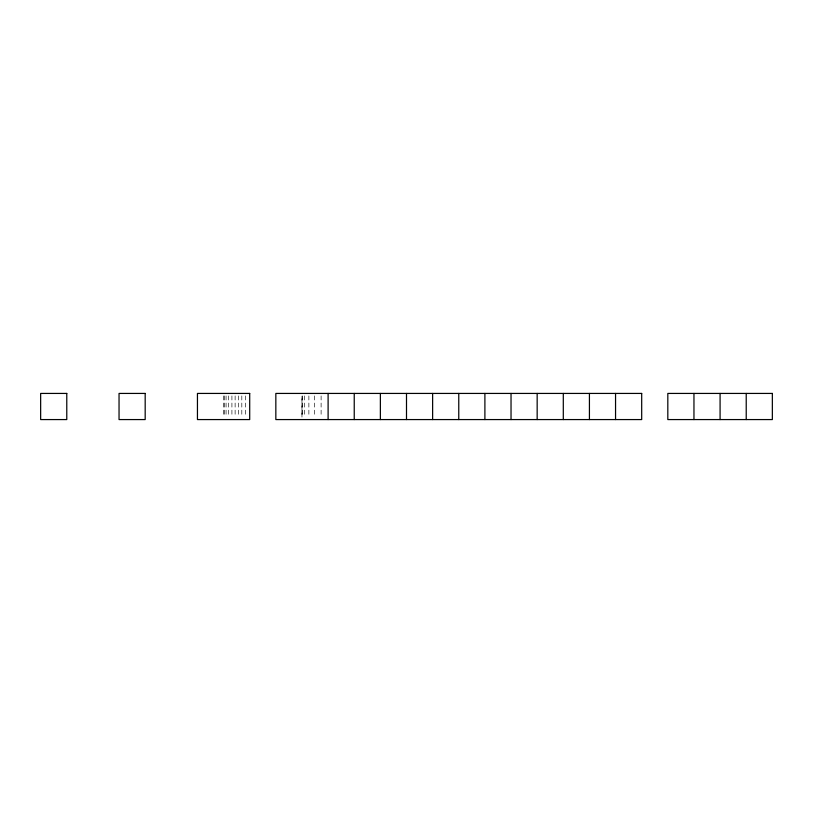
<?xml version="1.0" encoding="UTF-8"?>
<svg xmlns="http://www.w3.org/2000/svg" width="813" height="813" viewBox="0 0 813 813"><rect width="100%" height="100%" fill="white"/><g stroke="black" fill="none" stroke-linecap="round" stroke-linejoin="round"><path stroke-width="0.61" stroke-dasharray="4.07 3.05" d="M321.105 395.921L321.105 417.079M314.509 395.921L314.509 417.079M308.879 395.921L308.879 417.079M304.702 395.921L304.702 417.079M302.334 395.921L302.334 417.079M245.628 395.921L245.628 417.079M241.817 395.921L241.817 417.079M238.311 395.921L238.311 417.079M235.12 395.921L235.12 417.079M231.918 395.921L231.918 417.079M228.626 395.921L228.626 417.079M226.065 395.921L226.065 417.079M224.49 395.921L224.49 417.079M223.575 395.921L223.555 417.079M301.969 417.079L301.969 395.921L301.897 417.079"/><path stroke-width="1.22" d="M746.222 393.431L746.222 419.569M720.084 393.431L720.084 419.569M693.956 393.431L693.956 419.569M615.553 393.431L615.553 419.569M589.425 393.431L589.425 419.569M563.297 393.431L563.297 419.569M537.159 393.431L537.159 419.569M511.031 393.431L511.031 419.569M484.894 393.431L484.894 419.569M458.766 393.431L458.766 419.569M432.628 393.431L432.628 419.569M406.5 393.431L406.5 419.569M380.372 393.431L380.372 419.569M354.234 393.431L354.234 419.569M328.106 393.431L328.106 419.569M66.778 393.431L40.65 393.431L40.65 419.569L66.778 419.569L66.778 393.431M145.181 393.431L119.044 393.431L119.044 419.569L145.181 419.569L145.181 393.431M249.703 393.431L197.447 393.431L197.447 419.569L249.703 419.569L249.703 393.431M641.691 393.431L275.841 393.431L275.841 419.569L641.691 419.569L641.691 393.431M772.35 393.431L667.819 393.431L667.819 419.569L772.35 419.569L772.35 393.431"/></g></svg>
